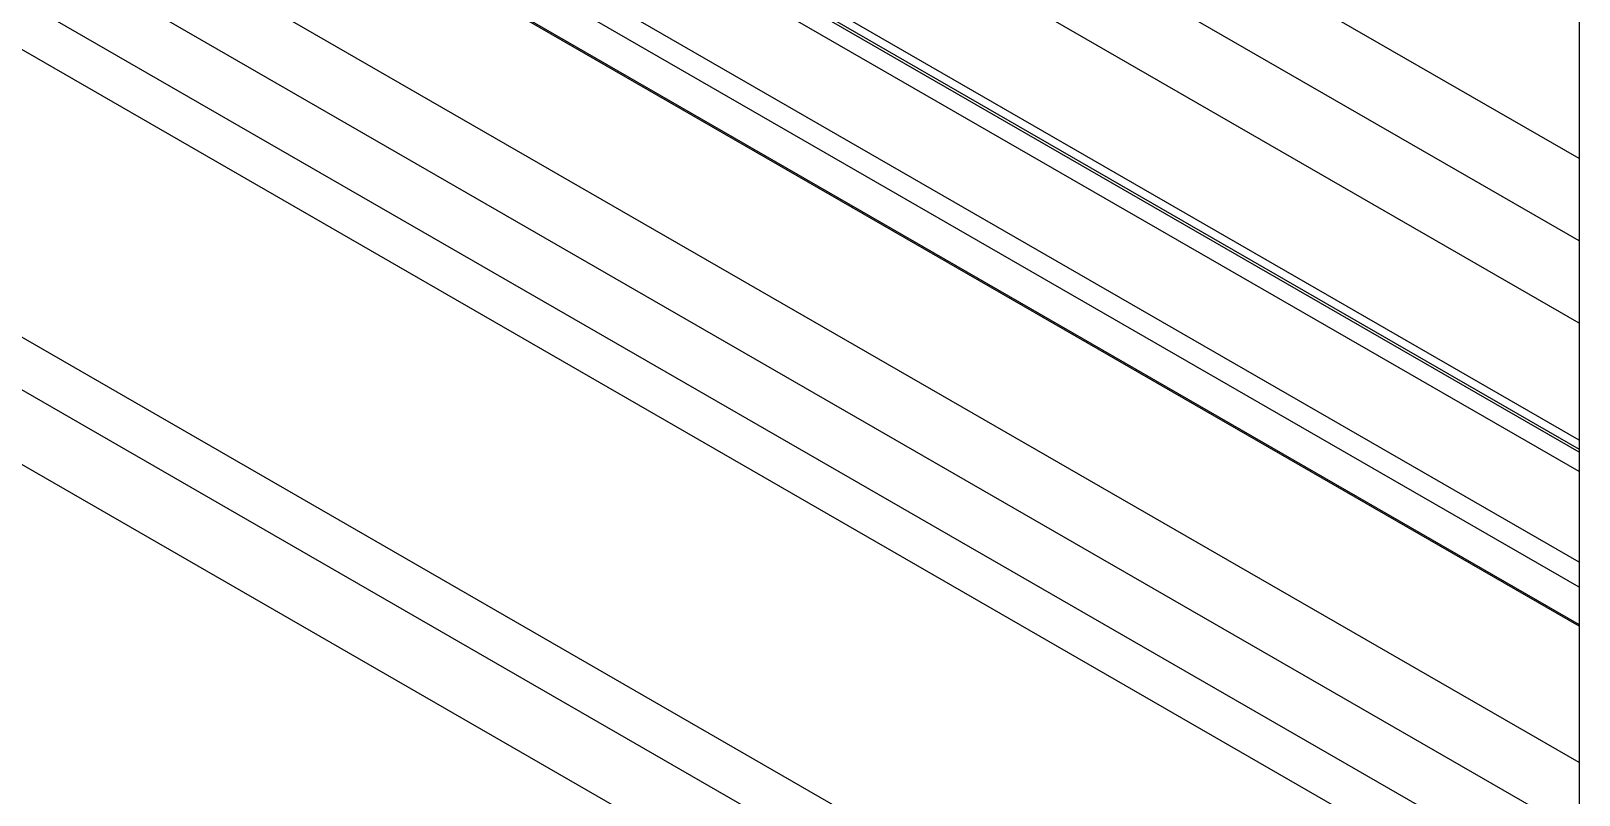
# Model space of a CAD drawing. Header units: millimetres. Extents: x 0 to 7722, y 0 to 5460.
# Drawn here: x 4347.7 to 4449.3, y 3691.1 to 3741.3 of the extents above; entities that cross this region are included whole.
import ezdxf

# ---------------------------------------------------------------- set-up
doc = ezdxf.new("R2010")
doc.units = ezdxf.units.MM
doc.header["$LTSCALE"] = 5
doc.layers.get('0').update_dxf_attribs({"linetype": 'CONTINUOUS'})

# ---------------------------------------------------------------- blocks, each defined once
blk = doc.blocks.new('RWFWFWEWEFWEFWEF')
for p, q in [((-61.16, 98.63), (-209.9, 184.29)), ((-61.16, 93.23), (-214.59, 181.59)), ((-61.16, 87.84), (-214.59, 176.19)), ((-61.16, 78.09), (-222.99, 171.28)), ((-61.16, 79.37), (-220.46, 171.1)), ((-220.41, 171.27), (-61.16, 79.57)), ((-61.16, 80.16), (-220.26, 171.78)), ((-61.16, 72.15), (-228.15, 168.31)), ((-61.16, 70.51), (-228.15, 166.67)), ((-61.16, 67.94), (-230.87, 165.67)), ((-230.72, 165.69), (-61.16, 68.05)), ((-61.16, 58.99), (-238.65, 161.19)), ((-62.27, 54.96), (-240.57, 157.63)), ((-65.93, 52.85), (-240.56, 153.41)), ((-68.72, 51.25), (-241.48, 150.73)), ((-61.16, 137.16), (-61.16, 51.08)), ((-100.97, 50.94), (-241.48, 131.85)), ((-105.25, 49.95), (-237.23, 125.95)), ((-109.84, 47.7), (-241.48, 123.51))]:
    blk.add_line(p, q)

msp = doc.modelspace()

# ---------------------------------------------------------------- block references
msp.add_blockref('RWFWFWEWEFWEFWEF', (4510.5, 3634.26))

doc.saveas('drawing.dxf')
